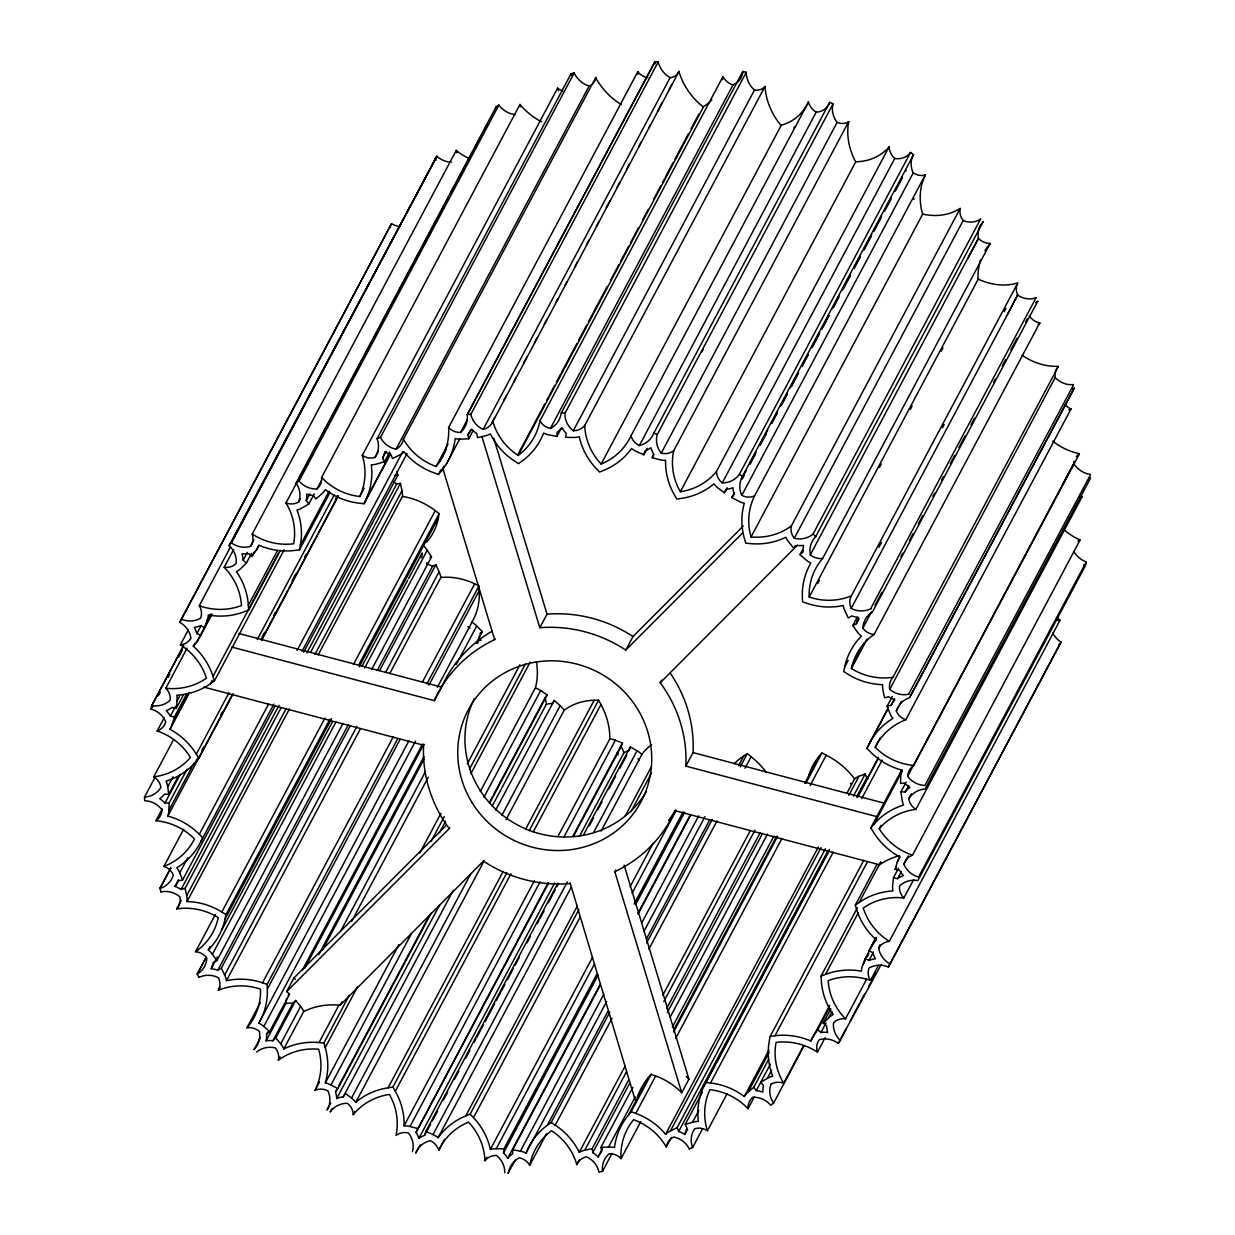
<?xml version="1.0" encoding="UTF-8"?>
<svg xmlns="http://www.w3.org/2000/svg" width="1235" height="1235" viewBox="0 0 1235 1235"><rect width="100%" height="100%" fill="white"/><g stroke="black" fill="none" stroke-linecap="round" stroke-linejoin="round"><path stroke-width="1.5" d="M980.374 639.498L1073.879 463.248M281.086 707.763L185.096 888.289L181.113 889.462A28.235 27.124 28 0 0 174.969 886.437A28.235 27.124 28 0 0 178.519 880.895L182.579 879.968L179.739 872.867A21.566 20.717 28 0 0 176.79 867.711A66.829 64.205 28 0 0 200.657 841.977L202.741 837.778L199.314 834.32A66.829 64.205 28 0 0 167.821 816.088A21.566 20.717 28 0 0 168.871 810.392L169.164 802.874L187.056 769.235M599.886 985.87L512.741 1149.754L512.571 1153.861A28.235 27.124 28 0 0 507.693 1158.307A28.235 27.124 28 0 0 503.54 1152.919L503.973 1148.859L596.706 974.446M212.096 614.011L200.765 635.346L196.905 633.601A28.235 27.124 28 0 0 194.219 627.411A28.235 27.124 28 0 0 200.718 625.697L204.47 627.658L207.094 620.649A21.566 20.717 28 0 0 208.329 614.999A66.829 64.205 28 0 0 244.175 611.788L248.636 610.09L248.343 605.351A66.829 64.205 28 0 0 236.441 571.682A21.566 20.717 28 0 0 241.118 568.223L246.444 562.944L243.094 560.366A28.235 27.124 28 0 0 241.983 553.789A28.235 27.124 28 0 0 248.76 553.65L251.955 556.414L256.247 550.301A21.566 20.717 28 0 0 258.825 545.144A66.829 64.205 28 0 0 294.702 550.439L299.488 549.837L300.367 545.206A66.829 64.205 28 0 0 296.971 509.993A21.566 20.717 28 0 0 302.374 507.77L308.889 503.942L306.234 500.669A28.235 27.124 28 0 0 306.759 494.077A28.235 27.124 28 0 0 313.428 495.528L315.882 498.94L321.579 494.046A21.566 20.717 28 0 0 325.376 489.693A66.829 64.205 28 0 0 359.184 503.185L364.016 503.726L366.008 499.48A66.829 64.205 28 0 0 371.303 464.777A21.566 20.717 28 0 0 377.154 463.897L384.471 461.736L382.665 457.969A28.235 27.124 28 0 0 384.795 451.732A28.235 27.124 28 0 0 390.97 454.696L392.529 458.555L399.306 455.175A21.566 20.717 28 0 0 404.092 451.871A66.829 64.205 28 0 0 433.886 472.789L438.471 474.441L441.466 470.813A66.829 64.205 28 0 0 455.159 438.626A21.566 20.717 28 0 0 461.087 439.151L468.775 438.78L467.942 434.735A28.235 27.124 28 0 0 471.554 429.224A28.235 27.124 28 0 0 476.864 433.531L477.451 437.607L484.907 435.94A21.566 20.717 28 0 0 490.403 433.871A66.829 64.205 28 0 0 514.455 460.995L518.546 463.665L522.359 460.871A66.829 64.205 28 0 0 543.632 433.084A21.566 20.717 28 0 0 549.313 434.982L556.923 436.418L557.108 432.327A28.235 27.124 28 0 0 561.987 427.866A28.235 27.124 28 0 0 566.139 433.253L565.707 437.329L573.426 437.468A21.566 20.717 28 0 0 579.292 436.758A66.829 64.205 28 0 0 596.196 468.513L599.546 472.032L603.961 470.242A66.829 64.205 28 0 0 631.594 448.459A21.566 20.717 28 0 0 636.704 451.624L643.806 454.789L647.202 448.382M1090.32 475.058L924.922 785.429A21.319 20.486 28 0 1 907.663 776.259L907.71 775.472A14.65 14.079 28 0 1 913.715 765.438L1079.328 453.986M186.933 693.514L174.49 716.887L170.353 716.099A28.235 27.124 28 0 0 166.262 710.665A28.235 27.124 28 0 0 172.097 707.47L176.188 708.504L177.006 701.032A21.566 20.717 28 0 0 176.806 695.212A66.829 64.205 28 0 0 210.521 683.681L214.411 680.964L284.189 549.745M898.462 868.328L893.492 877.668L892.673 885.14A21.566 20.717 28 0 0 892.874 890.96A66.829 64.205 28 0 0 859.143 902.507L855.268 905.209L856.704 909.778A66.829 64.205 28 0 0 876.402 939.958A21.566 20.717 28 0 0 872.759 944.435L868.915 950.842L872.774 952.586A28.235 27.124 28 0 0 875.461 958.761A28.235 27.124 28 0 0 868.961 960.49L865.21 958.53L875.986 938.245M1061.035 642.154L888.428 967.067L889.987 963.84A21.319 20.486 28 0 1 878.703 947.971L879.119 947.307A14.65 14.079 28 0 1 889.308 941.317A59.913 57.566 28 0 1 863.25 908.003A59.913 57.566 28 0 1 903.881 897.968A14.65 14.079 28 0 1 899.497 886.066L900.377 885.263A21.319 20.486 28 0 1 917.852 880.57L1085.55 565.398L1086.136 562.095L918.562 877.051A21.319 20.486 28 0 1 903.912 864.176L908.296 855.948M863.774 860.332L770.192 1036.335L769.312 1040.966A66.829 64.205 28 0 0 772.709 1076.179A21.566 20.717 28 0 0 767.29 1078.417L760.791 1082.246L763.431 1085.503A28.235 27.124 28 0 0 762.906 1092.111A28.235 27.124 28 0 0 756.237 1090.659L753.798 1087.248L768.695 1059.213M353.411 664.538L435.214 510.688L439.135 513.683L438.302 518.005L359.2 666.777M350.061 726.103L221.343 968.178L217.792 970.247A28.235 27.124 28 0 0 211.139 968.719A28.235 27.124 28 0 0 213.207 962.466L216.881 960.614L212.405 954.331A21.566 20.717 28 0 0 208.314 949.977A66.829 64.205 28 0 0 224.986 919.195L225.974 914.595L329.884 719.156M848.198 660.385L844.694 666.977L843.706 671.578L847.858 674.171A66.829 64.205 28 0 0 882.639 684.638A21.566 20.717 28 0 0 883.025 690.458L884.584 697.883L888.567 696.725A28.235 27.124 28 0 0 894.711 699.751A28.235 27.124 28 0 0 891.161 705.293L887.1 706.219L889.941 713.305A21.566 20.717 28 0 0 892.874 718.461A66.829 64.205 28 0 0 869.023 744.196L866.939 748.395L870.366 751.868A66.829 64.205 28 0 0 901.859 770.1A21.566 20.717 28 0 0 900.794 775.781L900.5 783.299L904.684 783.113A28.235 27.124 28 0 0 909.963 787.467A28.235 27.124 28 0 0 905.132 791.975L900.933 791.913L901.982 799.416A21.566 20.717 28 0 0 903.588 805.066A66.829 64.205 28 0 0 873.932 824.254L870.86 827.821L873.377 831.958A66.829 64.205 28 0 0 899.728 856.874A21.566 20.717 28 0 0 897.305 862.107L895.174 869.286L899.327 870.088A28.235 27.124 28 0 0 903.418 875.507A28.235 27.124 28 0 0 897.583 878.718L893.492 877.668M629.696 749.136L630.329 746.866L637.028 750.787A22.739 17.475 58.9 0 1 641.876 754.446L601.105 831.109M169.164 802.874L164.981 803.059A28.235 27.124 28 0 0 159.716 798.721A28.235 27.124 28 0 0 164.548 794.213L168.747 794.275L167.698 786.772A21.566 20.717 28 0 0 166.077 781.122A66.829 64.205 28 0 0 195.732 761.918L198.804 758.367L196.303 754.23A66.829 64.205 28 0 0 169.951 729.298A21.566 20.717 28 0 0 172.36 724.065L174.49 716.887M548.155 882.747L416.087 1132.279A28.235 27.124 28 0 1 418.835 1138.438A28.235 27.124 28 0 1 424.701 1135.289L425.874 1131.383L557.927 883.056M643.806 454.789L644.979 450.883A28.235 27.124 28 0 0 650.845 447.734A28.235 27.124 28 0 0 653.593 453.893L652.173 457.722L659.691 459.652A21.566 20.717 28 0 0 665.603 460.346A66.829 64.205 28 0 0 674.387 494.88L676.795 499.063L681.566 498.369A66.829 64.205 28 0 0 713.938 483.873A21.566 20.717 28 0 0 718.168 488.103L724.327 492.811L726.442 489.338A28.235 27.124 28 0 0 732.957 487.686A28.235 27.124 28 0 0 734.13 494.247L731.815 497.597L738.7 501.225A21.566 20.717 28 0 0 744.319 503.278A66.829 64.205 28 0 0 744.458 538.599L745.786 543.184L750.633 543.632A66.829 64.205 28 0 0 785.877 537.24A21.566 20.717 28 0 0 788.964 542.319L793.858 548.294L796.776 545.438A28.235 27.124 28 0 0 803.553 545.376A28.235 27.124 28 0 0 803.105 551.983L800.002 554.654L805.853 559.748A21.566 20.717 28 0 0 810.87 563.052A66.829 64.205 28 0 0 802.349 597.092L802.534 601.831L807.15 603.39A66.829 64.205 28 0 0 843.212 605.49A21.566 20.717 28 0 0 845.002 611.093L848.321 618.009L851.888 615.925A28.235 27.124 28 0 0 858.541 617.454A28.235 27.124 28 0 0 856.472 623.706L852.798 625.558L857.26 631.841A21.566 20.717 28 0 0 861.366 636.195A66.829 64.205 28 0 0 844.694 666.977M913.715 765.438A59.913 57.566 28 0 1 875.214 747.283A59.913 57.566 28 0 1 905.795 719.773A14.65 14.079 28 0 1 896.317 711.051L896.703 709.924A21.319 20.486 28 0 1 909.67 697.744L1074.234 388.068M573.333 836.543L621.19 746.527L622.44 743.022L615.385 740.244A26.028 20.007 58.9 0 0 609.828 738.854A60.114 46.189 58.9 0 0 600.966 704.506L598.604 700.199L594.159 700.291A82.977 63.772 58.9 0 0 564.148 710.279L505.979 819.731M828.778 1008.949L817.724 1029.758L820.92 1032.522A28.235 27.124 28 0 1 827.697 1032.383A28.235 27.124 28 0 1 826.586 1025.806L823.236 1023.228L828.562 1017.949A21.566 20.717 28 0 1 833.224 1014.506A66.829 64.205 28 0 1 821.337 980.837L821.043 976.098L825.505 974.4A66.829 64.205 28 0 1 861.351 971.173A21.566 20.717 28 0 1 862.586 965.523L865.21 958.53M825.428 848.738L677.15 1127.632L678.71 1131.492A28.235 27.124 28 0 1 684.885 1134.456A28.235 27.124 28 0 1 687.015 1128.219L685.209 1124.452L692.526 1122.291A21.566 20.717 28 0 1 698.377 1121.411A66.829 64.205 28 0 1 703.672 1086.707L829.519 849.51M179.692 622.332L391.51 223.674L179.785 622.394A21.319 20.486 28 0 1 190.962 638.217L190.56 638.881A14.65 14.079 28 0 1 180.372 644.871A59.913 57.566 28 0 1 206.43 678.185A59.913 57.566 28 0 1 165.799 688.219A14.65 14.079 28 0 1 170.183 700.106L169.303 700.909A21.319 20.486 28 0 1 151.828 705.602L183.012 646.939M181.329 619.167A21.319 20.486 28 0 0 199.591 618.735L200.641 618.164A14.65 14.079 28 0 0 199.267 605.69A59.913 57.566 28 0 0 241.489 605.536A59.913 57.566 28 0 0 224.152 567.344A14.619 14.048 28 0 0 236.163 563.438A21.319 20.486 28 0 0 229.077 545.561L436.819 156.243A24.592 18.895 58.9 0 0 451.516 162.202M199.267 605.69L230.59 546.765M180.372 644.871L188.276 630.004M224.152 567.344L233.616 549.56M183.799 645.241L151.72 705.586L151.01 709.106A21.319 20.486 28 0 1 165.768 721.996A14.635 14.064 28 0 1 157.185 730.996A59.913 57.566 28 0 1 190.437 757.503A59.913 57.566 28 0 1 153.773 776.846A14.65 14.079 28 0 1 160.905 787.451L160.257 788.455A21.319 20.486 28 0 1 144.572 797.131L144.649 800.743A21.319 20.486 28 0 1 162.017 809.928L161.97 810.7A14.65 14.079 28 0 1 155.95 820.735A59.913 57.566 28 0 1 194.466 838.905A59.913 57.566 28 0 1 163.885 866.414A14.65 14.079 28 0 1 173.363 875.136L172.977 876.248A21.319 20.486 28 0 1 160.01 888.428L160.967 891.948M167.96 677.243L169.735 673.893L168.053 677.274M178.658 657.113L182.224 650.413M165.799 688.219L187.056 648.221M196.905 633.601L201.274 625.389M229 545.5L231.315 542.752A21.319 20.486 28 0 0 249.362 546.688L250.535 546.379A14.65 14.079 28 0 0 252.249 534.045L456.224 150.408M214.411 680.964L212.976 676.394A66.829 64.205 28 0 0 193.278 646.214L195.022 642.926M207.094 620.649L210.567 614.119M193.278 646.214A21.566 20.717 28 0 0 196.921 641.752L211.432 614.551M243.094 560.366L247.37 552.338M250.535 546.379L253.947 539.988M246.444 562.944L251.57 553.311M157.185 730.996L164.317 717.581M251.955 556.414L254.518 551.613M256.247 550.301L258.794 545.5M177.006 701.032L179.492 696.355M170.353 716.099L175.324 706.744M176.188 708.504L183.644 694.471M252.249 534.045A59.913 57.566 28 0 0 293.621 543.786A59.913 57.566 28 0 0 285.98 502.954L310.232 457.351M311.127 455.653L385.675 315.465M386.57 313.767L398.257 291.815M399.152 290.117L448.552 197.214M449.447 195.531L487.161 124.581M172.36 724.065L189.217 692.372M169.951 729.298L189.48 692.557M285.98 502.938A14.619 14.048 28 0 0 298.7 501.997L300.491 498.631M153.773 776.846L173.487 739.75M144.464 797.131L155.378 776.815M248.343 605.351L277.474 550.563M212.976 676.394L278.384 553.373M306.234 500.669L309.8 493.954M248.636 610.09L280.345 550.439M210.521 683.681L212.281 680.392M316.963 488.952A14.65 14.079 28 0 0 321.64 477.451L520.012 104.373A15.175 11.671 58.9 0 1 520.105 106.828M308.889 503.942L314.246 493.877M321.393 480.6L316.947 488.937L315.728 488.952A21.319 20.486 28 0 1 299.086 481.033L498.925 104.975L496.223 106.642L296.138 483.132A21.319 20.486 28 0 1 298.7 501.981M167.698 786.772L173.054 776.692M300.367 545.206L329.081 491.19M168.747 794.275L178.581 775.781M299.488 549.837L330.023 492.394M164.981 803.059L180.217 774.438M155.95 820.735L162.248 808.894M196.303 754.23L228.984 692.773M257.235 639.637L334.067 495.142M168.871 810.392L193.941 763.261M195.732 761.918L197.507 758.599M201.923 750.293L203.698 746.959M220.478 715.374L222.254 712.055M262.021 637.245L264.676 632.258M273.522 615.648L275.281 612.313M292.077 580.728L295.613 574.09M304.458 557.464L306.218 554.129M335.395 499.28L337.155 495.961M167.821 816.088L232.319 694.78M261.882 639.174L287.863 590.315M288.758 588.632L338.035 495.961M198.804 758.367L233.23 693.622M261.48 640.486L338.282 496.053M321.64 477.451A59.913 57.566 28 0 0 359.755 496.532A59.913 57.566 28 0 0 362.287 455.422L557.587 88.117A17.321 13.307 58.9 0 0 562.728 91.019M362.287 455.422A14.65 14.079 28 0 0 374.977 457.475A21.319 20.486 28 0 0 377.076 438.703L571.049 73.73L574.198 72.865L380.473 437.375A21.319 20.486 28 0 0 396.018 449.169A14.65 14.079 28 0 0 403.428 439.212L595.749 77.527M374.977 457.475L378.435 450.929M359.755 496.532L364.14 488.288M163.885 866.414L183.706 829.133M382.665 457.969L386.138 451.439M384.471 461.736L389.658 451.964M366.008 499.48L390.492 453.415M364.016 503.726L390.291 454.326M396.034 449.185L589.018 86.218M199.314 834.32L268.643 703.935M297.079 650.444L402.857 451.516M179.739 872.867L187.813 857.677M174.969 886.437L178.566 879.66M200.657 841.977L273.8 704.151M302.004 651.354L407.025 453.585M182.579 879.968L274.973 706.188M303.686 652.203L397.886 475.043L396.651 471.909M181.113 889.462L279.017 705.308M306.867 652.944L396.697 483.996L400.402 483.364L402.008 490.712A19.637 15.082 58.9 0 1 402.471 496.362L318.09 655.059M310.695 652.08L400.402 483.364M206.23 957.249L197.214 974.183A21.335 20.486 28 0 0 206.816 958.036A14.65 14.079 28 0 0 195.562 951.722A59.913 57.566 28 0 0 218.271 917.636A59.913 57.566 28 0 0 176.744 908.867L181.252 900.392M225.974 914.595L221.821 912.017A66.829 64.205 28 0 0 187.041 901.535A21.566 20.717 28 0 0 186.655 895.73L286.258 708.411M314.971 654.411L402.008 490.712M187.041 901.535L289.361 709.075M403.428 439.212A59.913 57.566 28 0 0 436.079 466.506A59.913 57.566 28 0 0 448.614 427.511L637.754 71.769A16.317 12.535 58.9 0 0 647.866 77.774M436.079 466.506L447.996 444.091M440.108 461.087L446.314 449.401M654.874 61.873L467.185 414.883A21.319 20.486 28 0 1 460.531 432.451A14.65 14.079 28 0 1 448.614 427.511M460.531 432.451L467.262 419.792M438.471 474.441L440.972 469.763M470.828 414.389L658.27 61.75L654.874 61.781L467.17 414.775L470.813 414.281A21.335 20.486 28 0 0 483.178 429.394A14.65 14.079 28 0 0 492.858 421.536L679.018 71.429A17.321 13.307 58.9 0 1 670.08 77.712L483.178 429.394M441.466 470.813L443.952 466.135M467.942 434.735L470.659 429.626M195.562 951.722L215.353 914.502M468.775 438.78L473.298 430.274M221.821 912.017L324.959 718.044M359.2 664.029L439.135 513.683M208.314 949.977L210.104 946.612M224.986 919.195L331.644 718.6M206.137 957.295L197.121 974.23L199.005 977.41M222.068 929.368L332.4 721.873M361.978 666.221L407.735 580.172M408.631 578.489L422.077 553.187M492.101 422.416L494.803 417.337M503.787 400.433L506.489 395.37M513.667 381.847L516.369 376.768M523.563 363.244L527.16 356.483M534.354 342.959L537.04 337.896M544.234 324.373L546.935 319.294M555.92 302.39L557.711 299.009M564.904 285.486L566.711 282.105M574.8 266.899L577.486 261.82M586.486 244.916L589.172 239.852M596.366 226.329L599.068 221.25M606.262 207.727L609.843 200.965M617.037 187.442L619.738 182.363M626.932 168.84L629.618 163.776M638.619 146.872L641.305 141.793M648.498 128.27L650.289 124.889M657.483 111.366L661.975 102.922M669.169 89.399L671.871 84.32M212.405 954.331L335.935 722.012M364.572 668.15L427.233 550.301A20.794 15.978 58.9 0 0 424.13 546.41M211.139 968.719L217.422 956.924M216.881 960.614L342.99 723.432M371.611 669.602L431.54 556.892L427.233 550.301M217.792 970.247L348.455 724.497M377.092 670.636L432.59 566.278L435.862 564.719L439.104 571.774A19.251 14.789 58.9 0 1 440.895 577.393L389.967 673.183M379.562 670.636L435.862 564.719M275.822 1037.879L280.7 1043.868A21.566 20.717 28 0 1 283.803 1048.932L303.702 1011.511A21.566 20.717 28 0 0 300.599 1006.448L295.705 1000.474L275.822 1037.879L272.904 1040.735A28.235 27.124 28 0 0 266.127 1040.812A28.235 27.124 28 0 0 266.575 1034.204L269.662 1031.534L263.827 1026.424A21.566 20.717 28 0 0 258.81 1023.12A66.829 64.205 28 0 0 267.331 989.096L267.146 984.357L262.53 982.798A66.829 64.205 28 0 0 226.453 980.683A21.566 20.717 28 0 0 224.662 975.079L356.9 726.381M385.505 672.612L439.104 571.774M254.055 1049.41A21.319 20.486 28 0 0 259.551 1032.553L259.35 1031.364A14.65 14.079 28 0 0 246.969 1027.813A59.913 57.566 28 0 0 260.477 989.127A59.913 57.566 28 0 0 218.348 990.269L220.139 986.904M226.453 980.683L360.481 728.635M518.021 454.279L526.048 439.181M526.944 437.514L544.774 403.953M546.565 400.603L548.34 397.253M549.235 395.57L554.592 385.505M556.367 382.155L560.829 373.757M561.724 372.09L576.884 343.562M578.675 340.212L586.702 325.114M588.477 321.748L607.219 286.52M610.785 279.82L618.812 264.722M620.603 261.357L628.63 246.259M630.406 242.909L638.433 227.811M642.895 219.429L648.251 209.363M653.593 199.298L660.74 185.868M662.516 182.518L664.306 179.168M665.202 177.485L673.229 162.387M675.005 159.037L676.795 155.672M677.691 154.005L688.389 133.874M691.06 128.841L699.087 113.728M492.858 421.536A59.913 57.566 28 0 0 518.129 455.453L703.317 107.183M518.129 455.453A59.913 57.566 28 0 0 539.942 420.842L723.031 76.508M539.942 420.842A14.65 14.079 28 0 0 550.409 428.406L732.957 85.045M550.409 428.391A21.319 20.486 28 0 0 561.23 413.03L742.791 71.476L746.249 72.294A19.513 14.99 58.9 0 0 754.462 90.078L573.318 430.768A21.335 20.486 28 0 1 564.904 413.416L746.249 72.294M262.53 982.798L393.332 736.77M422.509 681.905L474.657 583.831L478.47 585.637M556.923 436.418L561.308 428.175M267.146 984.357L397.793 738.638M426.924 683.85L479.01 585.899L479.273 590.484A65.887 50.635 58.9 0 1 471.878 622.116M267.331 989.096L399.8 739.95M428.946 685.147L479.273 590.484M246.969 1027.813L260.338 1002.65M258.81 1023.12L408.924 740.815M437.344 687.355L471.986 622.208A22.508 17.29 58.9 0 1 476.725 626.006M231.779 647.063L434.319 700.662L441.528 687.108A132.407 127.205 28 0 1 492.209 631.162M263.827 1026.424L415.516 741.123M456.317 664.384L476.725 626.006L482.298 631.625L476.046 643.373M584.726 425.458L765.005 86.404A54.464 41.867 58.9 0 0 781.137 125.553L601.152 464.036A59.913 57.566 28 0 1 584.726 425.458A14.65 14.079 28 0 1 573.318 430.768M260.292 1037.678L254.132 1049.657M269.662 1031.534L289.561 994.113L286.659 991.582L293.868 978.043L446.267 825.258M266.575 1034.204L267.825 1031.858M302.112 970.509L422.54 744.026M266.127 1040.812L286.011 1003.391A28.235 27.124 28 0 0 286.505 998.451M304.844 967.993L423.744 744.381M477.374 643.497L479.165 640.147A26.383 20.285 58.9 0 0 479.535 635.454M286.659 991.582L449.231 828.608A132.407 127.205 28 0 1 423.605 745.23L424.053 744.396M272.904 1040.735L292.803 1003.329L295.705 1000.474M318.723 954.562L423.96 756.638M322.505 950.07L424.037 759.108M434.319 700.662A132.407 127.205 28 0 1 494.648 639.653L495.112 638.804M280.7 1043.868L300.599 1006.448M340.721 931.005L425.241 772.029M351.805 921.048L428.283 777.216M327.213 1109.756A21.335 20.501 28 0 0 327.877 1090.845A14.65 14.079 28 0 0 315.095 1090.258A59.913 57.566 28 0 0 318.63 1049.225A59.913 57.566 28 0 0 278.338 1060.217L280.113 1056.882M601.152 464.036A59.913 57.566 28 0 0 630.992 435.816L808.462 102.026A68.774 52.858 58.9 0 1 780.999 125.244M283.803 1048.932A66.829 64.205 28 0 1 319.047 1042.556L338.946 1005.136L340.073 1005.244L484.135 860.409M419.869 852.937L440.926 813.325M467.262 763.817L519.92 664.785M742.467 533.103L625.774 650.089A132.407 127.205 28 0 0 539.818 627.72L547.028 614.181L493.753 438.224M340.073 1005.244L340.968 1003.546M341.416 1002.696L341.863 1001.847M630.992 435.816A14.65 14.079 28 0 0 638.634 445.187L639.375 445.542L816.15 112.215M431.185 913.066L337.865 1088.575L330.98 1084.963A21.566 20.717 28 0 0 325.345 1082.894A66.829 64.205 28 0 0 325.222 1047.589L323.879 1042.988L349.181 995.425M431.169 841.22L444.26 816.613M469.547 769.05L525.369 664.06M325.222 1047.589L357.502 986.888M439.49 832.683L445.588 821.213M470.89 773.635L530.201 662.083M639.375 445.526A21.319 20.486 28 0 0 653.732 433.269L829.719 102.273L833.023 103.879L657.252 434.504A21.319 20.486 28 0 0 661.234 453.168A14.65 14.079 28 0 0 673.692 450.744L848.692 121.617A18.108 13.909 58.9 0 1 837.083 122.435L661.219 453.183M701.727 352.037L703.425 348.841M449.231 828.608L449.679 827.759M315.095 1090.258L319.479 1081.999M652.173 457.722L653.871 454.526M325.345 1082.894L398.859 944.651M480.245 791.589L535.372 687.895A61.889 47.563 58.9 0 0 536.391 661.589M330.98 1084.963L411.363 933.768M483.888 797.378L540.683 690.566A24.391 18.741 58.9 0 0 535.372 687.895M506.89 872.697L392.884 1087.109L388.114 1087.803A66.829 64.205 28 0 0 355.742 1102.315A21.566 20.717 28 0 0 351.512 1098.069L345.337 1093.361L343.237 1096.85A28.235 27.124 28 0 0 336.723 1098.502A28.235 27.124 28 0 0 335.534 1091.925L337.294 1088.637M339.038 1085.364L400.155 970.417M401.02 968.78L429.842 914.579M490.079 801.283L492.703 796.359M493.568 794.722L545.083 697.837M489.616 803.167L547.182 694.904L540.683 690.566M327.151 1109.833L330.718 1103.148M336.723 1098.502L439.768 904.684M492.163 806.146L546.318 704.305A25.317 19.451 58.9 0 0 545.206 698.238M330.285 1111.84L332.107 1108.459M343.237 1096.85L453.291 890.342M495.729 810.037L554.268 700.415L560.134 705.71A20.98 16.132 58.9 0 1 564.179 710.295M351.512 1098.069L470.612 874.102M501.904 815.239L560.134 705.71M355.742 1102.315L483.41 862.2M673.692 450.744A59.913 57.566 28 0 0 680.331 491.746L855.701 161.908A54.247 41.681 58.9 0 1 848.738 121.632M330.347 1111.762A21.319 20.486 28 0 1 347.405 1103.318L348.038 1103.812A14.65 14.079 28 0 1 353.241 1114.634L354.97 1111.361M388.114 1087.803L503.154 871.447M525.477 829.457L594.159 700.291M680.331 491.746A59.913 57.566 28 0 0 716.439 471.538L889.076 146.872A13.492 10.374 58.9 0 0 894.449 158.188L894.742 158.481A25.781 19.806 58.9 0 0 910.566 152.461L913.56 154.684A19.992 15.36 58.9 0 0 913.144 172.915M529.182 830.784L598.604 700.199M625.774 650.089L632.984 636.55L743.254 525.986M417.507 1128.466L409.989 1126.521A21.566 20.717 28 0 0 404.061 1125.826A66.829 64.205 28 0 0 395.293 1091.292L510.981 873.732M533.258 831.834L600.951 704.521M716.439 471.538A14.65 14.079 28 0 0 721.641 482.36L722.274 482.87L894.742 158.481M724.327 492.811L727.029 487.748M910.581 152.368L739.333 474.425A21.319 20.486 28 0 1 722.274 482.87M925.216 174.999L754.585 495.914A14.65 14.079 28 0 1 741.787 495.343A21.335 20.501 28 0 1 742.467 476.432L913.56 154.684M731.815 497.597L734.501 492.533M742.575 477.358L746.156 470.612M749.738 463.866L756.021 452.072M759.602 445.326L767.676 430.15M771.258 423.404L777.541 411.595M780.227 406.547L787.405 393.054M790.091 387.991L798.165 372.816M801.747 366.069L807.134 355.958M811.611 347.514L819.685 332.339M821.476 328.973L828.639 315.481M832.236 308.735L839.399 295.242M842.1 290.194L850.159 275.019M853.755 268.273L860.023 256.463M863.62 249.717L871.678 234.542M874.38 229.478L881.543 215.986M886.931 205.875L891.408 197.446M899.481 182.271L902.167 177.207M742.189 479.103L743.979 475.722M750.247 463.943L755.619 453.832M760.096 445.418L766.379 433.624M771.751 423.528L777.124 413.416M781.601 404.987L786.973 394.891M791.45 386.462L798.613 373.001M802.194 366.255L808.462 354.476M812.043 347.73L819.206 334.268M821.892 329.205L829.055 315.743M833.532 307.314L838.905 297.203M843.382 288.789L850.545 275.312M854.126 268.582L860.394 256.787M863.975 250.057L871.138 236.58M873.824 231.532L880.987 218.055M884.569 211.324L890.836 199.53M895.313 191.116L902.476 177.639M404.061 1125.826L534.385 880.74M558.39 835.586L609.828 738.854M741.787 495.343L913.252 172.885A17.691 13.6 58.9 0 0 925.185 174.922M409.989 1126.521L540.065 881.883M564.04 836.821L615.385 740.244M572.917 836.172L622.44 743.022M416.087 1132.279L548.556 883.149M876.835 816.644L685.857 766.117A132.407 127.205 28 0 0 660.231 682.739L661.574 680.207M418.835 1138.438L554.685 882.948M579.462 836.357L623.891 752.794A34.95 26.861 58.9 0 1 629.31 750.494M583.476 834.983L630.329 746.866M424.701 1135.289L430.675 1124.066M432.373 1120.855L437.499 1111.238M443.458 1100.014L447.718 1092.002M454.542 1079.174L458.802 1071.162M465.626 1058.333L469.887 1050.321M474.147 1042.294L475.861 1039.098M476.71 1037.493L483.533 1024.664M485.231 1021.453L494.617 1003.823M496.316 1000.612L500.576 992.6M501.425 990.995L504.837 984.573M507.4 979.772L513.374 968.549M515.072 965.338L519.333 957.326M527.005 942.892L530.417 936.47M537.24 923.641L538.939 920.446M539.803 918.84L544.064 910.828M548.325 902.8L552.585 894.788M553.434 893.183L555.148 889.972M556.846 886.776L558.544 883.565M589.249 825.845L593.51 817.832M597.771 809.805L602.032 801.793M608.855 788.964L615.663 776.136M619.939 768.124L626.747 755.295M420.224 1144.86L415.686 1152.934M425.874 1131.383L432.976 1134.564L567.313 881.913M593.664 832.344L637.028 750.787M960.182 208.422L791.342 525.971A59.913 57.566 28 0 1 751.05 536.963L922.715 214.087A74.594 57.335 58.9 0 0 960.166 208.391A13.4 10.297 58.9 0 0 963.13 220.617L794.275 538.244A21.319 20.486 28 0 0 813.031 534.091L980.698 218.842A26.305 20.223 58.9 0 1 963.176 220.571M635.33 1100.586L570.091 882.778M432.976 1134.564A21.566 20.717 28 0 1 438.085 1137.713L571.388 886.992M415.948 1152.903A21.319 20.486 28 0 1 430.305 1140.661L431.03 1141.001A14.65 14.079 28 0 1 438.687 1150.372L444.631 1139.179M438.085 1137.713A66.829 64.205 28 0 1 465.719 1115.946L577.285 906.089M624.987 816.397L651.077 767.321M465.719 1115.946L470.134 1114.14L578.829 909.686M630.946 811.688L651.601 772.832M503.973 1148.859L496.254 1148.72A21.566 20.717 28 0 0 490.372 1149.414A66.829 64.205 28 0 0 473.484 1117.675L580.311 916.756M624.107 865.071L688.929 1079.189L681.735 1092.743L614.814 871.709L615.709 870.011M793.858 548.294L795.108 545.963M685.857 766.117L693.051 752.578A132.407 127.205 28 0 0 670.636 673.723M800.002 554.654L802.503 549.976M983.168 221.729L815.625 536.762A21.319 20.486 28 0 0 810.129 553.635L810.33 554.808A14.65 14.079 28 0 0 822.711 558.359L990.161 243.449M490.372 1149.414L592.476 957.387M630.097 886.653L653.377 842.857M438.687 1150.372A59.913 57.566 28 0 1 468.528 1122.136A59.913 57.566 28 0 1 484.954 1160.73L486.744 1157.349M810.33 554.824L978.444 238.201A20.98 16.117 58.9 0 1 983.261 222.007M967.993 258.285L978.506 238.525A16.842 12.937 58.9 0 0 990.13 243.326M614.814 871.709A132.407 127.205 28 0 0 675.144 810.7L675.591 809.851M496.254 1148.72L594.591 963.794M632.119 893.183L675.931 810.808M634.142 904.02L683.187 811.796M503.54 1152.919L598.111 975.063M635.577 904.607L684.638 812.321M507.693 1158.307L600.395 983.955M637.831 913.545L690.427 814.637M638.125 913.962L690.581 815.301M1017.516 294.764A13.817 10.621 58.9 0 1 1017.702 283.139L851.332 595.903A59.913 57.566 28 0 1 809.187 597.061L978.274 279.064M817.74 583.476L819.5 580.172M879.474 467.37L881.234 464.051M910.349 409.31L912.109 406.006M941.209 351.265L942.969 347.946M515.597 1159.727L507.971 1173.204M512.741 1149.754L520.367 1151.205L603.745 994.376M641.891 922.622L698.67 815.856M520.367 1151.205A21.566 20.717 28 0 1 526.048 1153.089L606.632 1001.523M643.836 931.561L704.938 816.644M526.048 1153.089A66.829 64.205 28 0 1 547.321 1125.301L607.836 1011.496M646.43 938.924L709.569 820.163M738.515 765.731L743.779 755.835L747.283 753.612L751.158 756.685L745.045 768.201M547.321 1125.301L551.134 1122.507L609.812 1012.175M646.584 943L712.255 819.484M740.29 766.781L747.283 753.612M508.45 1173.142A21.319 20.486 28 0 1 519.271 1157.797A14.65 14.079 28 0 1 529.722 1165.331L546.549 1133.684M628.6 1080.162L592.229 1148.565L584.773 1150.233A21.566 20.717 28 0 0 579.277 1152.301A66.829 64.205 28 0 0 555.225 1125.178L612.081 1018.258M648.823 949.159L717.056 820.843M878.934 547.29L881.543 542.381M942.444 427.85L944.188 424.578M1004.209 311.683L1005.954 308.41M1007.359 314.709L1017.594 294.733M870.907 609.164L870.675 608.778A21.319 20.486 28 0 1 851.208 608.407L1017.779 295.119M852.798 625.558L857.136 617.392M856.472 623.706L859.081 618.812M579.277 1152.301L625.389 1065.573M662.809 995.209L749.815 831.556M870.582 608.824L1035.995 297.851M529.722 1165.331A59.913 57.566 28 0 1 551.551 1130.72A59.913 57.566 28 0 1 576.822 1164.636L579.431 1159.727M584.773 1150.233L626.454 1071.857M663.782 1001.616L754.971 830.136M871.524 611.85L862.848 628.136A14.65 14.079 28 0 0 874.102 634.45L1039.716 322.999M874.967 605.351L881.898 592.321M900.933 556.506L902.677 553.249M909.593 540.22L913.066 533.705M918.253 523.949L922.591 515.798M932.981 496.269L934.71 493.012M941.626 479.983L943.37 476.725M950.286 463.712L954.624 455.561M958.947 447.425L965.014 436.017M971.065 424.624L974.538 418.109M993.573 382.294L995.302 379.037M1002.218 366.023L1005.691 359.508M1010.878 349.737L1016.945 338.344M1025.606 322.057L1027.335 318.8M1037.801 301.139L872.45 611.989A21.335 20.486 28 0 0 862.864 628.136M666.699 1008.486L760.235 832.575M632.845 1087.309L600.905 1147.408L601.738 1151.452A28.235 27.124 28 0 0 598.126 1156.948A28.235 27.124 28 0 0 592.8 1152.656L629.186 1084.222M667.301 1012.546L762.597 833.332M852.227 665.943L864.485 642.879M1055.199 377.323A14.696 11.285 58.9 0 1 1058.225 366.671L892.936 677.305A59.913 57.566 28 0 1 851.409 668.552L867.124 638.974M669.972 1017.486L767.537 833.995M598.126 1156.948L602.448 1148.812M600.905 1147.408L608.577 1147.022L635.284 1096.819M672.319 1027.18L773.928 836.049M608.577 1147.022A21.566 20.717 28 0 1 614.521 1147.547A66.829 64.205 28 0 1 628.214 1115.375L648.097 1077.954L651.092 1074.326L655.677 1075.978A66.829 64.205 28 0 1 681.735 1092.743M674.078 1029.095L776.537 836.419M804.711 783.422L819.222 756.129L821.939 753.01L826.261 755.156L810.098 785.568M628.214 1115.375L631.193 1111.747L651.092 1074.326M673.631 1031.935L777.618 836.357M805.745 783.453L821.939 753.01M598.867 1171.891L602.495 1171.397L612.004 1153.397M631.193 1111.747L635.793 1113.399L655.677 1075.978M675.653 1038.434L782.017 838.38M602.495 1171.305A21.319 20.486 28 0 1 609.148 1153.737A14.65 14.079 28 0 1 621.066 1158.677L640.811 1121.534M908.775 694.44L908.713 694.224A21.319 20.486 28 0 1 889.74 689.315L1055.323 377.339M887.1 706.219L892.288 696.447M869.023 744.196L888.289 707.979M866.939 748.395L887.98 708.828M891.161 705.293L894.619 698.794M635.793 1113.399A66.829 64.205 28 0 1 665.588 1134.317L818.28 847.164M846.948 793.225L854.543 778.945A26.197 20.13 58.9 0 1 858.958 776.336L865.226 773.913L866.754 777.818A30.906 23.758 58.9 0 1 868.251 778.59M665.588 1134.317A21.566 20.717 28 0 1 670.373 1131.013L821.059 847.596M848.846 795.34L858.958 776.336M875.214 747.283L880.447 737.418M896.317 711.051L901.504 701.31M621.066 1158.677A59.913 57.566 28 0 1 633.601 1119.682A59.913 57.566 28 0 1 666.252 1146.96L671.315 1137.435M853.462 796.019L865.226 773.913M908.605 694.255L1073.385 385.227M678.71 1131.492L827.882 850.93M856.812 796.529L866.754 777.818M1074.296 388.284L909.639 697.281M857.136 797.563L878.517 757.348M703.672 1086.707L715.266 1064.894M716.161 1063.212L737.573 1022.95M738.453 1021.268L829.441 850.143M858.001 796.451L877.622 759.54M685.209 1124.452L702.344 1092.234M705.664 1082.447L710.48 1083.002L833.255 852.119M861.721 798.582L882.176 760.096M684.885 1134.456L687.586 1129.361M905.795 719.773L1071.007 409.032M692.526 1122.291L698.809 1110.45M702.514 1128.836L692.634 1147.577L689.254 1148.905M692.603 1147.469A21.319 20.486 28 0 1 694.718 1128.713A14.65 14.079 28 0 1 707.393 1130.766L727.091 1093.731M870.86 827.821L901.782 769.667M873.932 824.254L902.167 771.18M903.896 864.176A14.635 14.064 28 0 1 912.495 855.191A59.913 57.566 28 0 1 879.243 828.67L881.003 825.366M1063.474 483.194L1073.863 463.665M907.648 776.259L979.509 641.119M900.933 791.913L906.15 782.095M770.192 1036.335L774.978 1035.748L867.526 861.675M905.132 791.975L908.605 785.445M710.48 1083.002A66.829 64.205 28 0 1 744.304 1096.495L768.957 1050.136M744.304 1096.495A21.566 20.717 28 0 1 748.101 1092.141L769.189 1052.467M879.243 828.67A59.913 57.566 28 0 1 915.907 809.342A14.65 14.079 28 0 1 908.775 798.721L911.384 793.827M756.237 1090.659L770.393 1064.169M855.268 905.209L876.788 864.747M707.393 1130.766A59.913 57.566 28 0 1 709.924 1089.656A59.913 57.566 28 0 1 748.039 1108.721L754.199 1097.128M859.143 902.507L880.632 862.107M675.144 810.7L879.505 864.762L880.864 862.231M821.043 976.098L857.383 907.756M767.29 1078.417L771.659 1070.22M825.505 974.4L858.402 912.526M1090.536 478.115L925.108 789.041A21.319 20.486 28 0 0 909.423 797.733L908.775 798.721M915.907 809.342L1082.23 496.532A13.786 10.606 58.9 0 1 1080.069 494.633M897.305 862.107L899.945 857.152M895.174 869.286L896.425 866.955M803.63 1045.736L783.7 1083.218A59.913 57.566 28 0 1 776.059 1042.402A59.913 57.566 28 0 1 817.431 1052.143L825.119 1037.693M804.047 1045.659L773.589 1103.133L770.655 1105.232M774.978 1035.748A66.829 64.205 28 0 1 810.855 1041.043L829.642 1005.398M897.583 878.718L901.318 871.694M823.236 1023.228L830.862 1008.856M912.495 855.176L1079.946 540.251M820.92 1032.522L826.014 1022.935M828.562 1017.949L831.942 1011.588M868.915 950.842L876.078 937.35M872.759 944.435L876.325 937.705M862.586 965.523L865.272 960.444M867.078 957.063L868.884 953.667M868.961 960.49L873.454 952.046M903.881 897.968L913.56 879.768M840.603 1040.611A21.319 20.486 28 0 1 833.517 1022.75A14.619 14.048 28 0 1 845.527 1018.844L866.569 979.262M889.308 941.317L1059.954 620.371A17.753 13.647 58.9 0 0 1057.747 620.557M845.527 1018.829A59.913 57.566 28 0 1 828.176 980.652A59.913 57.566 28 0 1 870.413 980.497L878.502 965.276M845.975 1029.11L838.364 1043.421L881.234 964.412M850.205 1021.144L859.437 1003.576M860.363 1002.064L864.515 994.036M868.822 986.147L870.505 982.967M871.354 981.377L875.507 973.35M446.561 463.634L459.929 438.595M196.921 641.752L200.765 635.346M554.268 700.415L552.369 703.518A35.553 27.309 58.9 0 0 546.318 704.321M335.534 1091.925L337.865 1088.575M817.724 1029.758L813.433 1035.887A21.566 20.717 28 0 0 810.855 1041.043M905.934 171.078L906.058 170.893A25.317 19.451 58.9 0 1 905.826 170.09M545.206 697.652L547.182 694.904M660.231 682.739L797.393 545.237M288.203 995.287L289.561 994.113M748.101 1092.141L753.798 1087.248M479.813 633.555L480.693 632.876M481.048 632.598L482.298 631.625M296.076 483.039L299.024 480.94M670.373 1131.013L677.15 1127.632M377.046 438.61L380.426 437.283M430.058 557.479L431.54 556.892M394.814 475.367L397.886 475.043M319.047 1042.556L323.879 1042.988M561.23 412.938L564.92 413.308M693.051 752.578L884.044 803.105M238.972 633.524L441.528 687.108M203.79 687.077L423.605 745.23M653.763 433.176L657.282 434.411M739.379 474.348L742.528 476.355M551.134 1122.507L555.225 1125.178M293.868 978.043L295.319 979.309M813.109 534.029L815.702 536.7M470.134 1114.14L473.484 1117.675M392.884 1087.109L395.293 1091.292M221.343 968.178L224.662 975.079M851.193 608.407L850.869 607.682A14.65 14.079 28 0 1 851.332 595.903M481.897 436.387L539.818 627.72M442.886 468.698L494.648 639.653M185.096 888.289L186.655 895.73M889.74 689.315L889.601 688.543A14.65 14.079 28 0 1 892.936 677.305M592.229 1148.565L592.8 1152.656M569.644 883.627A132.407 127.205 28 0 1 483.688 861.258M674.727 811.426A132.407 127.205 28 0 1 668.552 820.441M547.028 614.181A132.407 127.205 28 0 1 632.984 636.55M686.151 1076.503A66.829 64.205 28 0 1 688.929 1079.189M646.492 791.342A97.827 93.999 28 0 1 517.341 824.872A97.827 93.999 28 0 1 474.302 698.639M879.505 864.762A66.829 64.205 28 0 1 899.559 855.623M161.059 891.932A21.319 20.486 28 0 1 179.924 896.857L180.078 897.644A14.65 14.079 28 0 1 176.744 908.867M199.097 977.364A21.319 20.486 28 0 1 218.472 977.78L218.811 978.49A14.65 14.079 28 0 1 218.348 990.269M256.633 1052.081A21.319 20.486 28 0 1 275.405 1047.944A14.65 14.079 28 0 1 278.338 1060.217M353.241 1114.634A59.913 57.566 28 0 1 389.349 1094.442A59.913 57.566 28 0 1 395.987 1135.444A14.65 14.079 28 0 1 408.445 1133.004A21.319 20.486 28 0 1 412.428 1151.684M484.954 1160.73A14.65 14.079 28 0 1 496.362 1155.42A21.335 20.486 28 0 1 504.76 1172.771M576.822 1164.636A14.65 14.079 28 0 1 586.501 1156.778A21.335 20.486 28 0 1 598.851 1171.799M666.252 1146.96A14.65 14.079 28 0 1 673.646 1137.003A21.319 20.486 28 0 1 689.207 1148.812M748.039 1108.721A14.65 14.079 28 0 1 752.717 1097.236L753.952 1097.22A21.319 20.486 28 0 1 770.594 1105.155M773.542 1103.056A21.319 20.486 28 0 1 770.98 1084.191M770.964 1084.191A14.619 14.048 28 0 1 783.685 1083.234M817.431 1052.143A14.65 14.079 28 0 1 819.129 1039.793L820.302 1039.499A21.319 20.486 28 0 1 838.287 1043.359M870.413 980.497A14.65 14.079 28 0 1 869.023 968.008L870.088 967.453A21.319 20.486 28 0 1 888.336 967.02L1060.942 642.092A19.853 15.252 58.9 0 1 1052.714 632.999M851.409 668.552A59.913 57.566 28 0 1 874.102 634.45M809.187 597.061A59.913 57.566 28 0 1 822.711 558.359M794.275 538.244A14.65 14.079 28 0 1 791.342 525.971M751.05 536.963A59.913 57.566 28 0 1 754.585 495.914M571.218 73.807A20.115 15.468 58.9 0 1 571.697 75.335M515.242 114.531A22.909 17.599 58.9 0 1 498.894 105.145M496.331 106.689A19.498 14.99 58.9 0 1 497.304 108.371M434.797 158.667A19.451 14.959 58.9 0 1 436.079 160.071M399.476 226.499A25.765 19.806 58.9 0 1 391.588 223.751M390.152 226.777A19.853 15.252 58.9 0 1 390.661 227.101M422.231 553.234A22.523 17.321 58.9 0 1 421.49 557.649M1058.997 644.67A25.765 19.806 58.9 0 1 1059.568 644.979M1083.682 564.92A26.367 20.254 58.9 0 1 1085.441 565.398M1086.059 561.802A20.933 16.086 58.9 0 1 1073.771 551.458M1088.73 478.192A25.518 19.606 58.9 0 1 1090.459 478.269M1090.15 474.302A22.477 17.275 58.9 0 1 1073.771 463.742M1072.644 388.732A24.546 18.865 58.9 0 1 1074.234 388.392M1073.076 384.533A24.098 18.525 58.9 0 1 1055.354 377.833M1035.594 302.637A22.523 17.321 58.9 0 1 1037.848 301.433M1035.825 297.712A25.472 19.575 58.9 0 1 1017.763 295.18M837.052 122.466A19.451 14.959 58.9 0 1 832.992 103.972M829.766 102.412A24.561 18.88 58.9 0 1 816.443 112.169M765.021 86.435A17.969 13.817 58.9 0 1 754.431 90.062M742.914 71.63A22.986 17.66 58.9 0 1 732.834 84.752M732.957 84.922A15.175 11.671 58.9 0 1 722.923 76.555M670.157 77.635A20.115 15.468 58.9 0 1 658.147 61.858M655.044 61.889A21.381 16.425 58.9 0 1 655.167 63.772M595.857 77.589A16.317 12.535 58.9 0 1 588.956 86.095M589.018 85.941A21.381 16.425 58.9 0 1 574.105 73.019M826.246 755.295A69.175 53.151 58.9 0 1 854.635 778.853M808.987 775.055A69.16 53.151 58.9 0 1 819.314 756.252M751.127 756.777A64.174 49.323 58.9 0 1 766.395 772.539M734.238 763.832A74.81 57.489 58.9 0 1 743.856 755.959M621.19 746.527A25.333 19.467 58.9 0 1 623.891 752.794M440.91 577.486A81.278 62.46 58.9 0 1 474.672 583.769M426.723 564.102A33.16 25.487 58.9 0 1 432.59 566.278M438.44 518.067A71.275 54.772 58.9 0 1 426.6 542.15M402.487 496.485A76.848 59.048 58.9 0 1 435.245 510.595M393.486 481.773A30.798 23.666 58.9 0 1 396.697 483.996M557.726 88.102A55.76 42.839 58.9 0 1 558.467 90.711M541.578 121.802A63.958 49.153 58.9 0 1 519.889 104.512M469.161 158.589A68.774 52.858 58.9 0 1 456.163 150.531M456.348 150.392A14.172 10.899 58.9 0 1 456.888 152.831M1060.047 620.171A56.038 43.055 58.9 0 1 1056.898 617.732M1077.97 540.992A16.811 12.921 58.9 0 1 1079.977 540.39M1079.992 539.911A59.697 45.88 58.9 0 1 1064.354 530.093M1079.807 496.686A73.513 56.501 58.9 0 1 1082.261 496.671M1073.755 463.218A15.808 12.149 58.9 0 1 1074.064 461.272M1076.241 456.672A15.808 12.149 58.9 0 1 1079.39 454.094M1079.297 453.6A64.452 49.539 58.9 0 1 1052.714 441.142M1068.877 409.927A69.222 53.198 58.9 0 1 1071.131 409.341M1071.023 408.924A14.635 11.254 58.9 0 1 1065.11 404.632M1058.086 366.255A69.222 53.198 58.9 0 1 1021.993 355.232M1037.987 324.481A64.452 49.523 58.9 0 1 1039.916 323.369M1039.7 322.875A15.746 12.103 58.9 0 1 1029.234 315.99M1017.594 282.954A73.529 56.501 58.9 0 1 978.259 279.141M978.074 279.017A59.697 45.88 58.9 0 1 980.683 259.736M984.882 250.751A59.697 45.88 58.9 0 1 990.408 243.758M922.56 214.103A56.023 43.055 58.9 0 1 925.416 175.169M889.138 146.95A73.282 56.316 58.9 0 1 855.67 161.754M816.181 112.138A14.11 10.853 58.9 0 1 808.369 102.042M723.216 76.585A63.958 49.153 58.9 0 1 722.552 79.688M711.823 99.911A63.958 49.153 58.9 0 1 703.101 106.828M703.394 106.982A55.76 42.855 58.9 0 1 678.864 71.445M637.955 71.815A59.265 45.541 58.9 0 1 638.063 74.455M621.128 104.435A59.265 45.556 58.9 0 1 595.579 77.62M641.799 754.384A79.812 61.333 58.9 0 1 651.571 744.643M479.165 640.147A34.889 26.815 58.9 0 1 481.125 640.209M467.756 626.732A16.842 12.937 58.9 0 1 469.964 627.951M617.299 752.177A19.451 14.959 58.9 0 1 618.133 754.878M637.893 758.784A14.11 10.853 58.9 0 1 639.344 760.328M850.575 783.345A59.265 45.556 58.9 0 1 850.992 783.916M795.51 126.804A79.812 61.333 58.9 0 1 793.812 127.761M426.909 562.651A28.359 21.798 58.9 0 1 426.631 563.33M913.9 199.483A61.889 47.563 58.9 0 1 913.854 198.387M637.291 1097.359A66.829 64.205 28 0 1 648.097 1077.954M303.702 1011.511A66.829 64.205 28 0 1 338.946 1005.136M286.011 1003.391A28.235 27.124 28 0 1 292.803 1003.329M436.819 156.243L231.315 542.752L436.897 156.32M152.8 705.756L151.01 709.106L152.893 705.772M159.932 692.341L158.142 695.691L160.025 692.356M170.754 868.051L159.902 888.459L170.847 868.035M880.493 944.605L878.703 947.971L880.493 944.605M472.156 802.735A97.827 93.999 28 0 0 640.085 803.476A97.827 93.999 28 0 0 551.952 660.818A97.827 93.999 28 0 0 472.156 802.735"/></g></svg>
